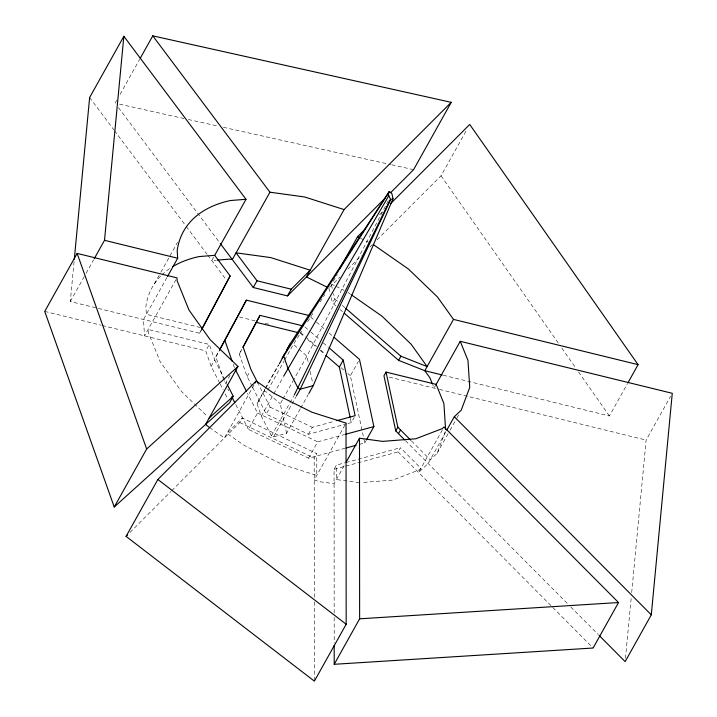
<?xml version="1.0" encoding="UTF-8"?>
<svg xmlns="http://www.w3.org/2000/svg" width="717" height="717" viewBox="0 0 717 717"><rect width="100%" height="100%" fill="white"/><g stroke="black" fill="none" stroke-linecap="round" stroke-linejoin="round"><path stroke-width="0.54" stroke-dasharray="3.58 2.69" d="M202.49 328.054L199.595 333.244L70.293 301.543L74.102 261.409M625.466 658.278L631.265 597.055M631.686 592.601L646.125 440.086L670.637 396.232M411.486 440.946L430.227 459.794L437.155 453.287L445.266 431.517M388.318 200.706L306.912 356.134L293.862 379.49M199.595 333.244L201.154 330.295M223.776 379.759L215.817 356.923L218.954 351.007M252.142 386.409L247.114 376.533L239.281 354.073L241.835 349.26M300.172 409.004L286.576 433.337L273.544 436.877L271.438 435.864L261.364 416.102L257.045 403.725L264.716 389.367M115.141 103.194L116.781 100.263M120.053 94.411L139.69 59.269M70.293 301.543L85.502 274.324M86.049 273.356L93.649 259.751M154.37 283.842L160.303 273.213M160.85 272.245L177.583 242.292M166.891 277.578L143.472 319.486L144.529 335.879L175.862 279.827M213.729 257.071L211.793 260.531L216.193 260.19M219.644 383.021L211.121 366.315L205.743 350.891L209.328 344.474L148.114 329.47L148.302 332.392L160.178 361.691L181.365 391.33L207.563 416.523M215.817 356.923L219.043 351.16M211.121 366.315L214.706 359.907L209.328 344.474M239.281 354.073L242.194 348.865M230.058 375.251L225.228 383.909L224.134 380.79M247.114 376.533L250.018 371.325M254.051 384.912L224.412 437.944L210.35 428.139M171.704 490.697L239.792 422.546L242.337 417.984L316.753 453.61L316.771 475.452L282.794 464.607L244.336 445.49L226.957 433.382L242.337 417.984M265.263 388.399L278.313 365.043M257.045 403.725L265.2 389.134M265.747 388.157L278.796 364.801M267.808 390.129L284.12 360.929M284.667 359.961L293.361 344.393L298.147 348.534M345.289 448.215L308.57 458.199L248.423 429.402L257.555 413.055L247.473 393.274M261.364 416.102L273.329 394.7M273.867 393.723L283.116 377.178M346.965 423.783L308.427 434.26L266.249 414.059L270.13 407.122L258.541 384.402M335.843 305.908L332.5 303.004L334.812 298.872L333.513 293.54M286.576 433.337L280.266 403.814L282.435 399.925M282.982 398.957L293.316 380.467M271.438 435.864L289.381 403.752M289.928 402.775L293.737 395.963M273.544 436.877L295.843 396.976M300.719 408.036L308.328 394.413M377.052 239.837L441.036 175.79L466.471 130.279M308.427 434.26L312.307 427.314L334.785 421.202M359.334 444.406L364.738 442.936L350.362 375.735L358.419 361.314M308.57 458.199L317.703 441.851L344.707 434.52M314.315 597.342L314.207 458.172L316.753 453.61M344.94 425.047L314.225 480.005L319.594 481.716L334.077 483.706L344.994 464.168M348.032 423.496L351.249 422.627L354.153 417.419M334.176 613.008L334.068 469.294L336.39 465.136L344.922 462.815M364.738 442.936L365.813 441.009M345.8 466.104L398.096 451.889L400.418 447.731L420.915 468.344L419.248 469.904L392.665 480.103L361.682 482.532M436.151 384.384L434.081 388.094L432.844 385.038M442.398 429.904L418.594 472.503L428.157 463.505L446.279 431.078M437.155 453.287L449.46 431.267M449.998 430.308L456.415 418.818M456.953 417.868L458.557 414.991M443.267 375.233L609.396 415.977L627.258 384.016M293.961 343.452L301.687 331.2M307.629 321.781L313.571 312.361M320.105 302L324.864 294.463M333.181 281.27L337.34 274.683M379.66 214.607L382.824 211.443M329.65 287.275L339.921 276.995M347.826 269.09L361.251 255.646M369.936 246.953L372.311 244.578M130.01 532.435L170.915 491.486M345.997 462.528L400.418 447.731M334.068 469.294L344.734 466.391M359.468 482.711L336.398 479.548L336.39 465.136M119.515 104.162L184.018 118.538M188.383 119.506L217.905 126.084M223.372 127.303L390.631 164.56M391.724 164.802L413.584 169.678M239.415 317.022L255.566 320.983M265.254 323.358L269.556 324.416M200.339 327.526L146.367 314.297L145.874 306.643A164.919 92.466 29.2 0 1 161.128 275.642M389.295 377.115L438.428 389.161M439.521 389.43L646.125 440.086M44.732 311.411L101.142 325.24M102.226 325.509L205.743 350.891M263.632 391.312L266.715 392.074L280.266 403.814M270.13 407.122L312.307 427.314M257.555 413.055L317.703 441.851M239.792 422.546L314.207 458.172M360.526 238.232L368.475 242.176M331.173 283.932L335.153 285.904M336.139 286.397L344.088 290.349M347.969 292.455L350.658 294.328M334.812 298.872L338.155 301.776M342.341 305.406L344.85 307.584M340.028 309.538L342.547 311.716M310.533 316.923L315.597 321.324M316.439 322.05L325.724 330.107M329.103 333.038L332.482 335.959M304.913 326.898L309.914 331.236M310.748 331.953L319.916 339.903M323.25 342.798L328.252 347.136M300.548 332.536L304.77 336.201M305.621 336.927L316.591 346.445M320.813 350.111L325.034 353.768M341.077 367.678L344.456 370.608M347.826 373.539L350.362 375.735M300.199 333.118L304.367 336.73M307.701 339.625L316.036 346.849M320.203 350.461L324.371 354.073M298.944 349.224L306.912 356.134L308.31 362.694M405.508 440.722L567.631 603.768M570.777 606.941L598.354 634.67M398.096 451.889L593.102 648.016M118.493 107.658L219.581 242.57M89.634 97.512L113.797 129.759M114.469 130.655L185.613 225.595M186.286 226.491L207.096 254.266M207.769 255.162L225.882 279.343M441.036 175.79L559.269 344.465M561.841 348.13L575.984 368.305M578.547 371.971L609.396 415.977M252.653 387.395L266.249 414.059M214.706 359.907L226.733 383.487M227.746 388.847L228.75 390.828M235.812 404.675L248.423 429.402M220.146 384.007L223.148 389.905M225.156 393.83L227.656 398.751M233.276 364.451L234.36 367.561M331.433 284.999L332.473 289.265M328.861 288.064L330.161 293.405M331.2 297.672L332.5 303.004M350.317 418.271L351.249 422.627M310.183 371.442L312.755 383.47M334.176 617.471L334.194 643.113M314.315 601.814L314.378 681.15M161.908 274.88A164.919 92.466 29.2 0 1 170.601 267.97"/><path stroke-width="1.08" d="M74.308 259.178L89.634 97.512L123.853 36.28L246.012 199.299L214.697 255.342L199.111 256.569A164.919 92.466 29.2 0 0 172.528 266.76M94.196 258.774L104.512 240.312L123.853 36.28M599.143 635.468L625.152 661.621L651.296 614.836L672.268 393.31L460.224 341.31L436.151 384.384L443.895 403.51L445.58 429.402M308.875 393.436L313.221 385.656L393.024 198.797L391.948 193.778L389.645 191.78L389.116 191.654L290.277 343.631L286.468 350.443M393.024 198.797L390.801 199.398L300.199 389.197L296.39 396.008M389.116 191.654L387.996 193.76L390.442 199.227L294.275 394.995M201.674 329.318L230.13 275.937L214.697 255.342M202.49 328.054L230.13 275.937M219.474 350.021L246.388 300.145L308.839 315.462M219.581 350.201L246.388 300.145M242.848 347.333L260.002 315.363L303.004 325.912M260.002 315.363L243.162 347.127L250.986 369.587L258.039 383.416M290.277 343.631L279.343 363.833M140.236 58.301L152.775 35.85L451.226 102.334L413.584 169.678L390.738 192.541M209.472 427.529L205.564 424.464L237.981 366.468L210.198 339.741L189.01 310.103L177.135 280.804L176.947 277.882L77.14 253.406L44.732 311.411L114.236 507.009L229.664 402.676L233.249 396.268L227.235 384.473M167.428 276.61L177.691 258.254L177.198 250.6A164.919 92.466 29.2 0 1 230.426 200.527L246.012 199.299M152.775 35.85L269.942 192.201L232.308 259.545L229.404 259.151L217.296 260.101M114.236 507.009L146.653 449.012L237.981 366.468M287.481 295.906L291.227 289.184L310.192 270.21L270.712 257.582L236.054 252.832L257.018 280.795L253.262 287.517L287.481 295.906L385.226 198.062M126.075 536.37L157.874 479.467L256.211 381.041L273.589 393.149L312.047 412.257L346.024 423.102L346.177 624.247L314.378 681.15L126.075 536.37L127.653 534.792M451.226 102.334L344.079 209.579L306.437 276.923L326.916 287.096M255.127 382.977L256.211 381.041M282.122 358.231L284.837 353.364M339.786 268.525L357.541 236.744L365.446 228.84M283.654 376.21L388.731 195.866M350.084 417.177L339.365 367.086L343.246 360.14L329.085 347.853M436.151 384.384L386.042 372.096L383.962 375.807L395.748 430.908L404.729 439.933M442.174 374.973L424.805 370.707L398.625 360.355L400.937 356.215L345.693 308.31M346.069 462.25L359.495 438.221L382.564 441.385L415.761 438.777L442.344 428.587L444.011 427.018L618.529 602.531L593.102 648.016L334.212 664.292L334.194 645.336M366.342 440.05L373.871 426.588L359.495 359.387L334.167 337.429M373.44 244.649L408.394 269.009L437.451 296.955L453.485 319.388L424.805 370.707L429.958 377.913L432.432 384.025M395.748 430.908L397.827 427.198L386.042 372.096M398.482 433.651L400.552 429.949M446.816 430.119L454.309 416.72L461.228 410.205L469.725 387.404L467.977 360.436L460.224 341.31M334.212 664.292L359.629 618.807L359.495 438.221M627.796 383.048L638.076 364.657L469.716 124.471L390.72 203.538M387.861 194.612L389.645 191.78M387.996 193.76L283.69 356.044L288.01 368.421L298.084 388.184L300.199 389.197L313.221 385.656M209.149 418.047L233.249 396.268M336.927 420.628L355.13 415.681L343.246 360.14M345.782 434.224L373.871 426.588M346.374 447.928L356.089 445.284M359.629 618.807L618.529 602.531M269.942 192.201L304.591 196.96L344.079 209.579M453.485 319.388L638.076 364.657M104.512 240.312L177.691 258.254M257.018 280.795L291.227 289.184M256.121 322.309L298.048 332.589M400.937 356.215L427.117 366.575L411.074 344.142L382.018 316.197L351.554 294.956M357.541 236.744L359.531 237.73M157.874 479.467L346.177 624.247M344.214 313.168L398.625 360.355M326.038 355.524L339.365 367.086M454.309 416.72L651.296 614.836M397.827 427.198L410.707 440.157M220.253 243.466L253.271 287.535M235.364 369.542L246.46 391.303M231.779 396.761L234.809 402.694M77.14 253.406L146.653 449.012M224.95 340.584L232.183 361.332"/></g></svg>
